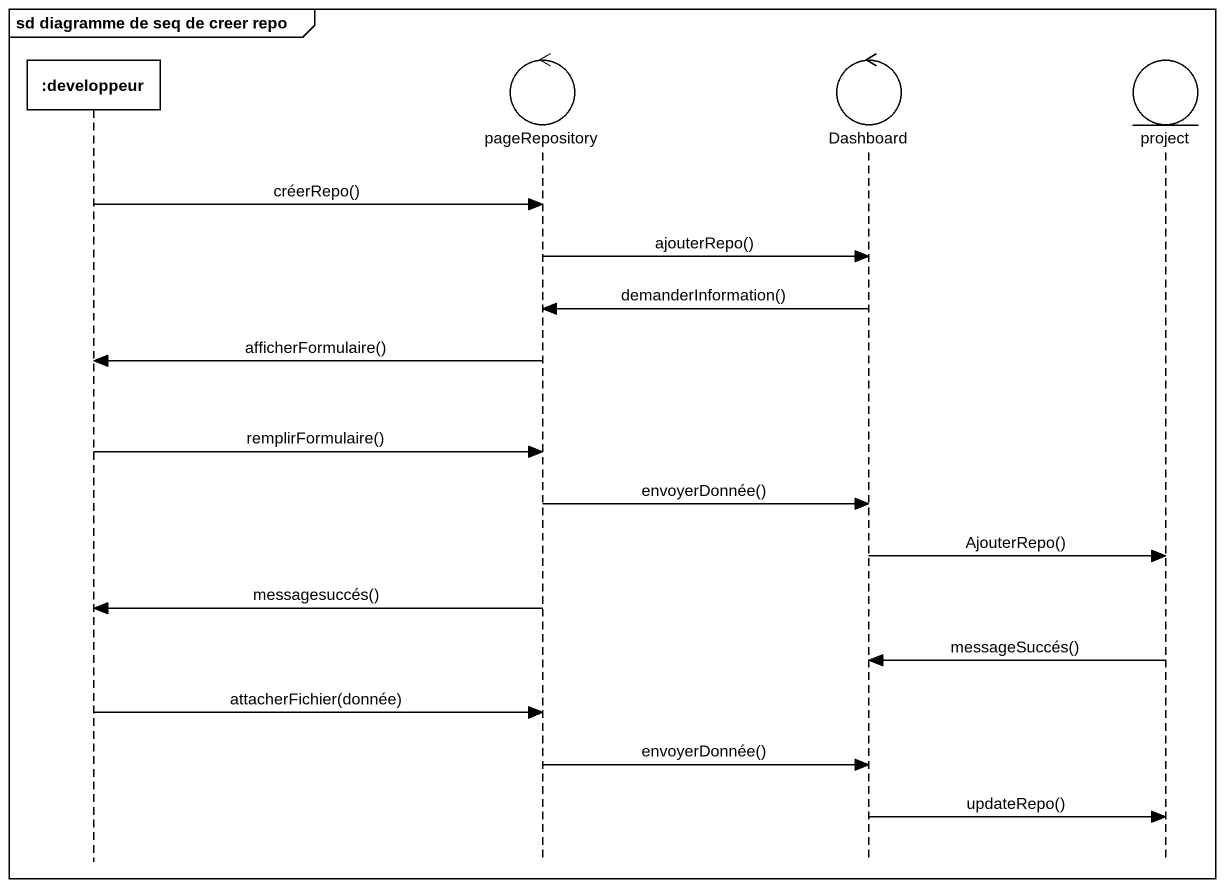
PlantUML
@startuml
mainframe sd diagramme de seq de creer repo
hide footbox
participant ":developpeur" as developpeur
control pageRepository
control Dashboard
entity project

developpeur -> pageRepository : créerRepo()
pageRepository -> Dashboard : ajouterRepo()
Dashboard -> pageRepository : demanderInformation()
pageRepository -> developpeur : afficherFormulaire()
developpeur -> pageRepository : remplirFormulaire()
pageRepository -> Dashboard : envoyerDonnée()
Dashboard -> project : AjouterRepo()
pageRepository -> developpeur : messagesuccés()
project -> Dashboard : messageSuccés()
developpeur -> pageRepository : attacherFichier(donnée)
pageRepository -> Dashboard : envoyerDonnée()
Dashboard -> project : updateRepo()
@enduml
